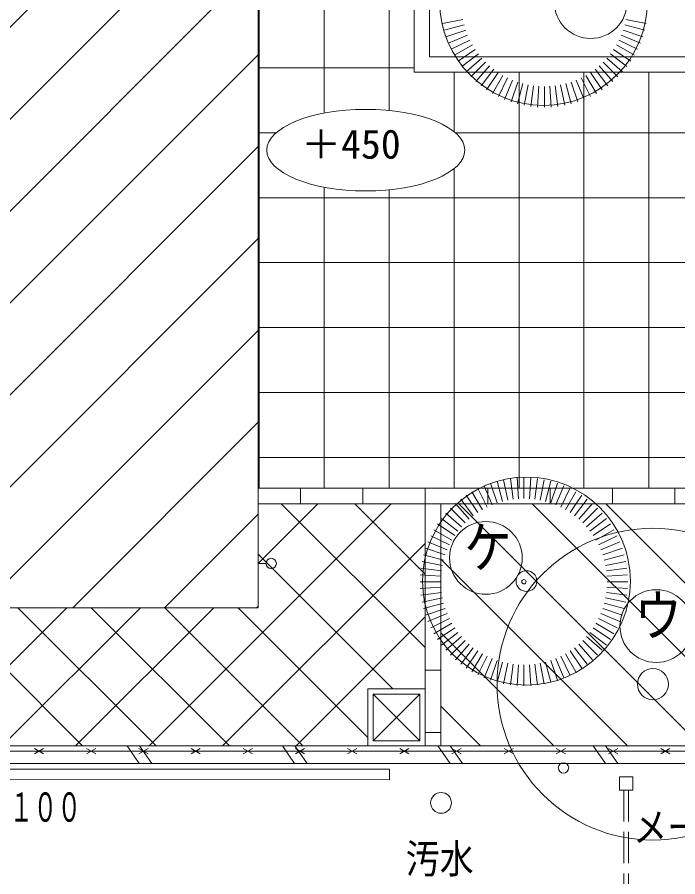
# Model space of a CAD drawing. Units: millimetres, scale not verified. Extents: x -42050 to 42050, y -29700 to 29700.
# Drawn here: x -2006 to 4351, y -9030 to -761 of the extents above; entities that cross this region are included whole.
import ezdxf
from ezdxf.enums import TextEntityAlignment as Align

# ---------------------------------------------------------------- set-up
doc = ezdxf.new("R2010")
doc.units = ezdxf.units.MM
doc.header["$LTSCALE"] = 100
for name, pattern in [('CHAIN2', [12, 9, -1, 1, -1]), ('DASHED2', [3, 2, -1]), ('DASHED3', [4, 3, -1])]:
    doc.linetypes.add(name, pattern=pattern)
for name, color, linetype, lineweight in [('0-1_1-A_HATTI', 6, 'Continuous', 18), ('0-5_1-F_MOJI', 4, 'Continuous', 18), ('0-7_1-H_SIAGE', 7, 'Continuous', 18), ('0-B_1-L_ZATU', 6, 'Continuous', 18)]:
    doc.layers.add(name, color=color, linetype=linetype, lineweight=lineweight)
doc.styles.add('ＭＳ ゴシック', font='')
doc.styles.get('ＭＳ ゴシック').set_extended_font_data('MS Gothic')

msp = doc.modelspace()

# ---------------------------------------------------------------- linework, layer by layer
at = {"layer": '0-1_1-A_HATTI'}
for p, q in [((1813, 5059), (1813, -1291.2)), ((323.2, -5291.2), (323.2, 4751)), ((948.2, -1683.8), (948.2, 4751)), ((1573.1, -1658.5), (1573.1, 2242.8)), ((-7657.8, -6441), (313, 1529.8)), ((-6773.9, -6441), (313, 645.9)), ((-5890, -6441), (313, -238)), ((-5006.1, -6441), (313, -1121.9)), ((1963, -1141.2), (15398, -1141.2)), ((1813, -1247.1), (313, -1247.1)), ((1813, -1291.2), (15515.1, -1291.2)), ((2198.2, -1862.1), (2198.2, -1291.2)), ((2823.2, -5291.2), (2823.2, -1291.2)), ((3448.1, -5291.2), (3448.1, -1291.2)), ((4073.2, -5291.2), (4073.2, -1291.2)), ((487.2, -1872), (313, -1872)), ((11466.3, -1872), (2210, -1872)), ((-4122.2, -6441), (313, -2005.7)), ((2198.2, -5291.2), (2198.2, -2218.1)), ((948.2, -5291.2), (948.2, -2396.4)), ((1573.1, -5291.2), (1573.1, -2421.7)), ((11475.1, -2497.1), (313, -2497.1)), ((-3238.4, -6441), (313, -2889.6)), ((12848.1, -3122.1), (313, -3122.1)), ((-2354.5, -6441), (313, -3773.6)), ((14684, -3747), (313, -3747)), ((14527.6, -4372.1), (313, -4372.1)), ((-1470.6, -6441), (313, -4657.4)), ((6248.6, -4997.1), (313, -4997.1)), ((313, -5291.2), (14514, -5291.2)), ((721.7, -5291.2), (721.7, -5441.2)), ((1321.7, -5291.2), (1321.7, -5441.2)), ((1921.7, -5291.2), (1921.7, -5441.2)), ((2521.7, -5291.2), (2521.7, -5441.2)), ((3121.7, -5291.2), (3121.7, -5441.2)), ((3721.7, -5291.2), (3721.7, -5441.2)), ((4321.7, -5291.2), (4321.7, -5441.2)), ((-736.1, -7770.8), (1593.4, -5441.2)), ((313, -5441.2), (14476.4, -5441.2)), ((313, -6014.5), (886.4, -5441.2)), ((1919.7, -6824.9), (536, -5441.2)), ((1919.7, -6117.8), (1243.1, -5441.2)), ((1919.7, -5441.2), (1919.7, -7770.9)), ((2069.7, -5441.2), (2069.7, -7770.9)), ((4572.8, -7771), (2243.1, -5441.2)), ((5280, -7771), (2950.2, -5441.2)), ((5987.1, -7771), (3657.3, -5441.2)), ((-586.7, -6441), (313, -5541.3)), ((-29, -7770.8), (1919.7, -5822.1)), ((1610.5, -7222.8), (313, -5925.4)), ((3865.8, -7771), (2069.7, -5974.9)), ((-3087, -6441), (313, -6441.2)), ((-2857.4, -7770.8), (-1527.7, -6441)), ((-1377.1, -7770.8), (-2706.8, -6441)), ((313, -6441.2), (-2186.9, -6441.4)), ((-2150.4, -7770.8), (-820.6, -6441)), ((-669.9, -7770.8), (-1999.7, -6441)), ((-1443.2, -7770.8), (-113.5, -6441)), ((37.2, -7770.8), (-1292.6, -6441)), ((744.3, -7770.8), (-585.4, -6441)), ((1369, -7688.4), (121.6, -6441)), ((297.2, -6441), (313, -6425.2)), ((678.1, -7770.8), (1919.7, -6529.2)), ((3158.6, -7771), (2069.7, -6682)), ((2069.7, -7041.2), (1919.7, -7041.2)), ((1419, -7272.8), (1869, -7721.1)), ((1869, -7272.8), (1419, -7721.1)), ((1919, -7237), (1919.7, -7236.3)), ((2451.5, -7770.9), (2069.7, -7389.1)), ((1919.7, -7532), (1919.4, -7531.7)), ((2069.7, -7641.4), (1919.7, -7641.4)), ((-33041, -7770.5), (13738.7, -7771.1)), ((-948.4, -7770.9), (-831.2, -7940.7)), ((-828.8, -7770.9), (-711.6, -7940.7)), ((664.2, -7940.9), (546.9, -7770.9)), ((783.8, -7940.9), (666.5, -7770.9)), ((2159.4, -7940.9), (2042.1, -7770.9)), ((2279, -7941), (2161.8, -7770.9)), ((3654.7, -7941), (3537.4, -7771)), ((3774.3, -7941), (3657, -7771)), ((13522.1, -7821.1), (-33184.1, -7820.6)), ((-1751.1, -7845.9), (-1839.8, -7795.9)), ((-1751.1, -7795.9), (-1839.8, -7845.9)), ((-1248.9, -7845.9), (-1337.6, -7795.9)), ((-1248.9, -7795.9), (-1337.6, -7845.9)), ((-746.6, -7845.9), (-835.4, -7795.9)), ((-746.6, -7795.9), (-835.4, -7845.9)), ((-244.4, -7845.9), (-333.2, -7795.9)), ((-244.4, -7795.9), (-333.2, -7845.9)), ((257.8, -7845.9), (169, -7795.9)), ((257.8, -7795.9), (169, -7845.9)), ((760, -7845.9), (671.3, -7795.9)), ((760, -7795.9), (671.3, -7845.9)), ((1262.2, -7845.9), (1173.5, -7795.9)), ((1262.2, -7795.9), (1173.5, -7845.9)), ((1764.4, -7845.9), (1675.7, -7795.9)), ((1764.5, -7795.9), (1675.7, -7845.9)), ((2266.7, -7845.9), (2177.9, -7795.9)), ((2266.7, -7795.9), (2177.9, -7845.9)), ((2768.9, -7846), (2680.1, -7795.9)), ((2768.9, -7795.9), (2680.1, -7845.9)), ((3271.1, -7845.9), (3182.3, -7795.9)), ((3271.1, -7796), (3182.3, -7846)), ((3773.4, -7846), (3684.5, -7795.9)), ((3773.3, -7795.9), (3684.5, -7845.9)), ((4275.6, -7795.9), (4186.7, -7846)), ((4275.6, -7846), (4186.8, -7796)), ((13555.4, -7941.1), (-33361.3, -7940.5)), ((-20427, -7990.1), (1578.3, -7995.6)), ((1578.3, -7995.6), (1578.3, -8095.6)), ((1578.3, -8095.6), (-20427, -8090.1)), ((3919.1, -8067.8), (3789.1, -8067.8)), ((3919.1, -8067.8), (3919.1, -8197.9))]:
    msp.add_line(p, q, dxfattribs=at)
at = {"layer": '0-1_1-A_HATTI', "linetype": 'DASHED2'}
msp.add_line((-1086.9, -6441), (-3087, -6441), dxfattribs=at)
at = {"layer": '0-1_1-A_HATTI', "linetype": 'DASHED3'}
for p, q in [((3832.4, -8197.8), (3833.5, -11526.5)), ((3875.8, -8197.9), (3876.8, -11526.5))]:
    msp.add_line(p, q, dxfattribs=at)
at = {"layer": '0-1_1-A_HATTI'}
for points in [[(14297.5, -5291.2), (15298.6, -1291.2), (1813, -1291.2), (1813, 4751), (313, 4751), (313, -5291.2)], [(15660.8, -91.1), (1963, -91.1), (1963, -1141.2), (15398, -1141.2)], [(14321.8, -5441.2), (13738.7, -7771.1), (2069.7, -7770.9), (2069.7, -5441.2)], [(1919, -7771.1), (1369, -7771.1), (1369, -7222.8), (1919, -7222.8)], [(1869, -7721.1), (1419, -7721.1), (1419, -7272.8), (1869, -7272.8)]]:
    msp.add_lwpolyline(points, close=True, dxfattribs=at)
for points in [[(-24436.9, -6441), (313, -6441), (313, -5441.2), (1921.7, -5441.2), (1919.7, -5591.1), (1919.7, -6041), (1919.7, -7770.9), (1919, -7222.8), (1369, -7222.8), (1369, -7770.8), (-8911.1, -7770.8), (-8911.1, -7222.5), (-9461.1, -7222.5), (-9461.1, -7770.8), (-15411.1, -7770.8), (-15411.1, -7222.4), (-15961.1, -7222.4), (-15961.1, -7770.7), (-31287.6, -7770.6)], [(3919.1, -8197.9), (3789.1, -8197.9), (3789.1, -8067.8)]]:
    msp.add_lwpolyline(points, dxfattribs=at)
for centre, radius in [((3251.1, -7982), 50), ((2073, -8318.7), 100)]:
    msp.add_circle(centre, radius, dxfattribs=at)
at = {"layer": '0-5_1-F_MOJI'}
for centre in [(3513, -616.1), (2504.8, -5962.4), (4144.3, -6618)]:
    msp.add_circle(centre, 350, dxfattribs=at)
msp.add_ellipse((1348.6, -2040.1), major_axis=(953.1, 0), ratio=0.411991, dxfattribs=at)
at = {"layer": '0-7_1-H_SIAGE'}
for p, q in [((313, 4900.9), (313, -6441.2)), ((313, -6016.1), (388.1, -6016.1)), ((313, -6016.2), (388.1, -6016.2))]:
    msp.add_line(p, q, dxfattribs=at)
at = {"layer": '0-7_1-H_SIAGE', "linetype": 'CHAIN2'}
msp.add_line((13850.8, -7940.8), (-33431.1, -7940.7), dxfattribs=at)
at = {"layer": '0-7_1-H_SIAGE'}
msp.add_lwpolyline([(-29186.9, 14558.9), (-2186.9, 14558.9), (-2186.9, 4901.1), (313, 4901.1), (313, 4891.9), (313, -6441), (-29186.9, -6441)], close=True, dxfattribs=at)
for centre, radius in [((4112, -7176.6), 1500), ((438, -6016.1), 50), ((438, -6016.2), 50), ((4112, -7176.6), 150)]:
    msp.add_circle(centre, radius, dxfattribs=at)
at = {"layer": '0-B_1-L_ZATU'}
for p, q in [((2282.9, -783.6), (2086.7, -822.6)), ((3852.2, -783.6), (4048.3, -822.6)), ((2294.8, -834.6), (2101.6, -886.4)), ((2310, -884.7), (2120.6, -949)), ((3825.1, -884.7), (4014.5, -949)), ((3840.3, -834.6), (4033.5, -886.4)), ((2328.4, -933.7), (2143.7, -1010.2)), ((2350, -981.4), (2170.7, -1069.8)), ((3785, -981.4), (3964.4, -1069.8)), ((3806.6, -933.7), (3991.4, -1010.2)), ((2374.7, -1027.5), (2201.5, -1127.6)), ((2402.4, -1072), (2236.1, -1183.1)), ((3732.7, -1072), (3899, -1183.1)), ((3760.3, -1027.5), (3933.6, -1127.6)), ((2432.8, -1114.5), (2274.2, -1236.3)), ((2466.1, -1155), (2315.7, -1286.9)), ((3669, -1155), (3819.3, -1286.9)), ((3702.2, -1114.5), (3860.9, -1236.3)), ((2501.8, -1193.2), (2360.4, -1334.6)), ((2540, -1229), (2408.2, -1379.4)), ((3595, -1229), (3726.9, -1379.4)), ((3633.2, -1193.2), (3774.6, -1334.6)), ((2580.5, -1262.2), (2458.8, -1420.9)), ((2623.1, -1292.7), (2511.9, -1459)), ((2667.5, -1320.3), (2567.5, -1493.6)), ((3467.5, -1320.3), (3567.6, -1493.6)), ((3512, -1292.7), (3623.1, -1459)), ((3554.5, -1262.2), (3676.3, -1420.9)), ((2713.7, -1345), (2625.2, -1524.4)), ((2761.4, -1366.6), (2684.9, -1551.4)), ((2810.4, -1385.1), (2746.1, -1574.5)), ((2808.7, -1593.5), (2860.5, -1400.3)), ((3326.3, -1593.5), (3274.6, -1400.3)), ((3324.7, -1385.1), (3389, -1574.5)), ((3373.7, -1366.6), (3450.2, -1551.4)), ((3421.4, -1345), (3509.8, -1524.4)), ((2872.5, -1608.3), (2911.5, -1412.2)), ((2963.1, -1420.7), (2937, -1619)), ((3015.2, -1425.8), (3002.2, -1625.4)), ((3067.5, -1627.6), (3067.5, -1427.5)), ((3119.9, -1425.8), (3132.9, -1625.4)), ((3171.9, -1420.7), (3198.1, -1619)), ((3262.6, -1608.3), (3223.6, -1412.2)), ((2766.2, -5398.2), (2740.1, -5199.9)), ((2818.3, -5393), (2805.2, -5193.5)), ((2870.6, -5191.3), (2870.6, -5391.3)), ((2923, -5393), (2936, -5193.5)), ((2975, -5398.2), (3001.2, -5199.9)), ((2564.5, -5452.2), (2488, -5267.5)), ((2613.5, -5433.8), (2549.2, -5244.4)), ((2663.6, -5418.6), (2611.8, -5225.4)), ((2675.5, -5210.5), (2714.6, -5406.7)), ((3026.7, -5406.7), (3065.7, -5210.5)), ((3077.7, -5418.6), (3129.4, -5225.4)), ((3127.8, -5433.8), (3192.1, -5244.4)), ((3176.8, -5452.2), (3253.3, -5267.5)), ((2426.1, -5526.2), (2315, -5359.9)), ((2470.6, -5498.5), (2370.6, -5325.3)), ((2516.8, -5473.8), (2428.3, -5294.5)), ((3224.5, -5473.8), (3312.9, -5294.5)), ((3270.6, -5498.5), (3370.6, -5325.3)), ((3315.1, -5526.2), (3426.2, -5359.9)), ((2343.1, -5589.9), (2211.3, -5439.5)), ((2383.6, -5556.6), (2261.9, -5398)), ((3357.6, -5556.6), (3479.4, -5398)), ((3398.1, -5589.9), (3530, -5439.5)), ((2269.2, -5663.8), (2118.8, -5532)), ((2304.9, -5625.7), (2163.5, -5484.2)), ((3436.3, -5625.7), (3577.7, -5484.2)), ((3472.1, -5663.8), (3622.4, -5532)), ((2235.9, -5704.3), (2077.3, -5582.6)), ((3505.3, -5704.3), (3664, -5582.6)), ((2177.8, -5791.3), (2004.6, -5691.3)), ((2205.4, -5746.9), (2039.2, -5635.7)), ((3535.8, -5746.9), (3702.1, -5635.7)), ((3563.4, -5791.3), (3736.6, -5691.3)), ((2153.1, -5837.5), (1973.8, -5749)), ((3588.1, -5837.5), (3767.5, -5749)), ((2113.1, -5934.2), (1923.7, -5869.9)), ((2131.5, -5885.2), (1946.8, -5808.7)), ((3609.7, -5885.2), (3794.5, -5808.7)), ((3628.2, -5934.2), (3817.5, -5869.9)), ((2097.9, -5984.3), (1904.7, -5932.5)), ((3643.3, -5984.3), (3836.6, -5932.5)), ((2086, -6035.3), (1889.8, -5996.3)), ((3655.2, -6035.3), (3851.4, -5996.3)), ((2077.4, -6086.9), (1879.2, -6060.8)), ((3663.8, -6086.9), (3862.1, -6060.8)), ((2070.6, -6191.4), (1870.6, -6191.4)), ((2072.3, -6139), (1872.8, -6126)), ((3668.9, -6139), (3868.5, -6126)), ((3670.6, -6191.4), (3870.6, -6191.4)), ((2072.3, -6243.7), (1872.8, -6256.7)), ((3668.9, -6243.7), (3868.5, -6256.7)), ((2077.4, -6295.7), (1879.2, -6321.9)), ((2086, -6347.4), (1889.8, -6386.4)), ((3655.2, -6347.4), (3851.4, -6386.4)), ((3663.8, -6295.7), (3862.1, -6321.9)), ((2097.9, -6398.4), (1904.7, -6450.1)), ((2113.1, -6448.5), (1923.7, -6512.8)), ((3628.2, -6448.5), (3817.5, -6512.8)), ((3643.3, -6398.4), (3836.6, -6450.1)), ((2131.5, -6497.5), (1946.8, -6574)), ((3609.7, -6497.5), (3794.5, -6574)), ((2153.1, -6545.2), (1973.8, -6633.6)), ((2177.8, -6591.3), (2004.6, -6691.4)), ((3563.4, -6591.3), (3736.6, -6691.4)), ((3588.1, -6545.2), (3767.5, -6633.6)), ((2205.4, -6635.8), (2039.2, -6746.9)), ((2235.9, -6678.3), (2077.3, -6800.1)), ((3505.3, -6678.3), (3664, -6800.1)), ((3535.8, -6635.8), (3702.1, -6746.9)), ((2269.2, -6718.8), (2118.8, -6850.7)), ((2304.9, -6757), (2163.5, -6898.4)), ((3436.3, -6757), (3577.7, -6898.4)), ((3472.1, -6718.8), (3622.4, -6850.7)), ((2343.1, -6792.8), (2211.3, -6943.2)), ((2383.6, -6826), (2261.9, -6984.7)), ((2426.1, -6856.5), (2315, -7022.8)), ((3315.1, -6856.5), (3426.2, -7022.8)), ((3357.6, -6826), (3479.4, -6984.7)), ((3398.1, -6792.8), (3530, -6943.2)), ((2470.6, -6884.1), (2370.6, -7057.4)), ((2516.8, -6908.8), (2428.3, -7088.2)), ((2564.5, -6930.4), (2488, -7115.2)), ((3176.8, -6930.4), (3253.3, -7115.2)), ((3224.5, -6908.8), (3312.9, -7088.2)), ((3270.6, -6884.1), (3370.6, -7057.4)), ((2613.5, -6948.9), (2549.2, -7138.3)), ((2611.8, -7157.3), (2663.6, -6964.1)), ((2675.5, -7172.1), (2714.6, -6976)), ((2766.2, -6984.5), (2740.1, -7182.8)), ((2818.3, -6989.6), (2805.2, -7189.2)), ((2870.6, -7191.4), (2870.6, -6991.3)), ((2923, -6989.6), (2936, -7189.2)), ((2975, -6984.5), (3001.2, -7182.8)), ((3065.7, -7172.1), (3026.7, -6976)), ((3129.4, -7157.3), (3077.7, -6964.1)), ((3127.8, -6948.9), (3192.1, -7138.3))]:
    msp.add_line(p, q, dxfattribs=at)
at = {"layer": '0-B_1-L_ZATU', "color": 3}
for centre, radius in [((3058.9, -609.2), 1000), ((2894.7, -6185.2), 1000), ((2894.7, -6185.2), 100)]:
    msp.add_circle(centre, radius, dxfattribs=at)
at = {"layer": '0-B_1-L_ZATU'}
msp.add_circle((2870.6, -6191.4), 20.3, dxfattribs=at)

# ---------------------------------------------------------------- texts
at = {"layer": '0-1_1-A_HATTI', "style": 'ＭＳ ゴシック'}
for s, width, p in [('Ｕ－１００', 0.6, (-2541.6, -8584.1)), ('メーター', 0.85, (3922.6, -8776.8)), ('汚水', 0.85, (1733.6, -9080.7))]:
    msp.add_text(s, height=281.5, dxfattribs=dict(at, width=width)).set_placement(p, align=Align.BOTTOM_LEFT)
at = {"layer": '0-5_1-F_MOJI', "style": 'ＭＳ ゴシック'}
msp.add_text('＋450', height=281.5, dxfattribs=at).set_placement((726.4, -2206.4), align=Align.BOTTOM_LEFT)
at = {"layer": '0-5_1-F_MOJI', "style": 'ＭＳ ゴシック', "width": 0.85}
for s, p in [('ケ', (2295.1, -6176.4)), ('ウ', (3934.5, -6832))]:
    msp.add_text(s, height=394.8, dxfattribs=at).set_placement(p, align=Align.BOTTOM_LEFT)

doc.saveas('drawing.dxf')
